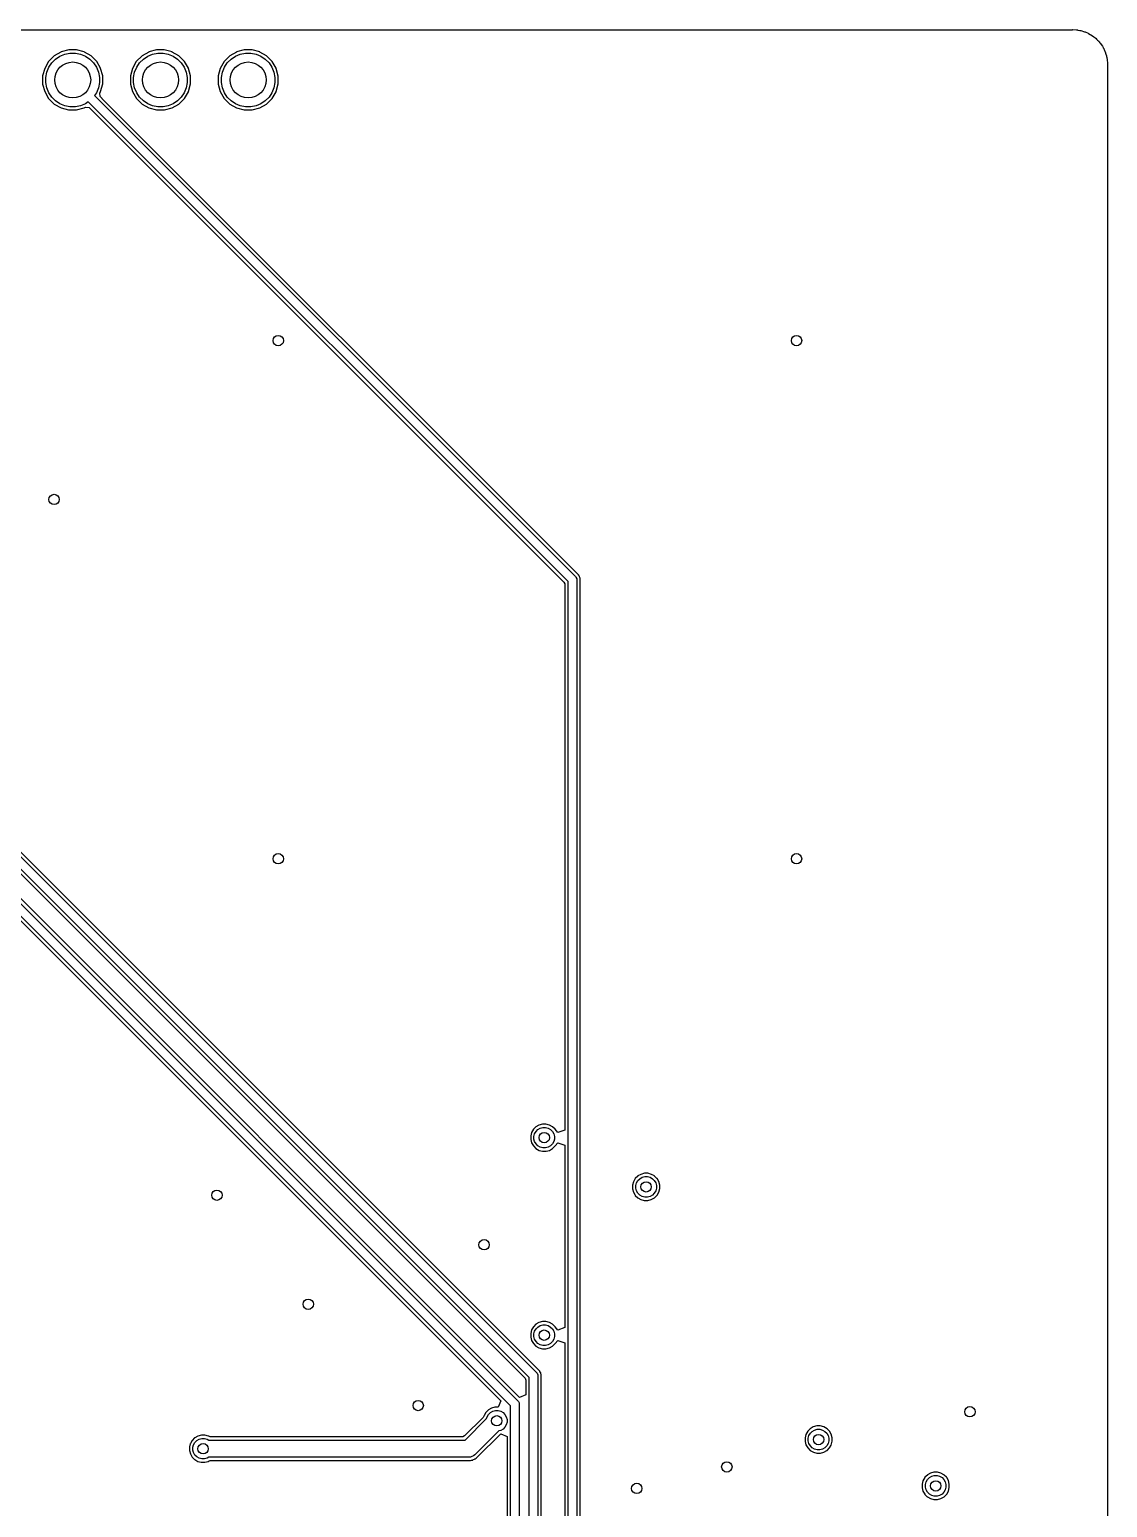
# Model space of a CAD drawing. Header units: inches. Extents: x 3.92 to 7.78, y -6.06 to -2.2.
# Drawn here: x 6.547 to 7.776, y -3.889 to -2.205 of the extents above; entities that cross this region are included whole.
import ezdxf

# ---------------------------------------------------------------- set-up
doc = ezdxf.new("R2010")
doc.units = ezdxf.units.IN
doc.header["$MEASUREMENT"] = 0
doc.layers.add('B.Cu', color=153, linetype='CONTINUOUS', true_color=0x4d7fc4)

msp = doc.modelspace()

# ---------------------------------------------------------------- linework, layer by layer
at = {"layer": 'B.Cu', "linetype": 'CONTINUOUS'}
for p, q in [((3.957, -2.2047), (7.7359, -2.2047)), ((7.7359, -2.2047), (7.7361, -2.2045)), ((7.7361, -2.2045), (7.7403, -2.205)), ((7.7403, -2.205), (7.7415, -2.205)), ((7.7415, -2.205), (7.7417, -2.2051)), ((7.7417, -2.2051), (7.7417, -2.2051)), ((7.7417, -2.2051), (7.7443, -2.2056)), ((7.7443, -2.2056), (7.7444, -2.2056)), ((7.7444, -2.2056), (7.745, -2.2057)), ((7.745, -2.2057), (7.7451, -2.2056)), ((7.7451, -2.2056), (7.7495, -2.207)), ((7.7495, -2.207), (7.7498, -2.2071)), ((7.7498, -2.2071), (7.7501, -2.2072)), ((7.7501, -2.2072), (7.7502, -2.2072)), ((7.7502, -2.2072), (7.7537, -2.2088)), ((7.7537, -2.2088), (7.7539, -2.2089)), ((7.7539, -2.2089), (7.7559, -2.21)), ((7.7559, -2.21), (7.756, -2.2101)), ((7.756, -2.2101), (7.7567, -2.2105)), ((7.7567, -2.2105), (7.7599, -2.2125)), ((7.7599, -2.2125), (7.76, -2.2128)), ((7.76, -2.2128), (7.7612, -2.2136)), ((7.7612, -2.2136), (7.7621, -2.2144)), ((7.7621, -2.2144), (7.7622, -2.2144)), ((7.7622, -2.2144), (7.7631, -2.2154)), ((7.7631, -2.2154), (7.7644, -2.2167)), ((7.7644, -2.2167), (7.7653, -2.2175)), ((7.7653, -2.2175), (7.7659, -2.2182)), ((7.7659, -2.2182), (7.7661, -2.2184)), ((7.7661, -2.2184), (7.767, -2.2195)), ((7.767, -2.2195), (7.767, -2.2196)), ((7.767, -2.2196), (7.7676, -2.2203)), ((7.7676, -2.2203), (7.7676, -2.2203)), ((7.7676, -2.2203), (7.7684, -2.2215)), ((7.7684, -2.2215), (7.7685, -2.2217)), ((7.7685, -2.2217), (7.7698, -2.2235)), ((6.5755, -2.2346), (6.569, -2.241)), ((6.5727, -2.2425), (6.577, -2.2383)), ((6.5831, -2.2302), (6.5755, -2.2346)), ((6.577, -2.2383), (6.582, -2.2349)), ((6.582, -2.2349), (6.5875, -2.2326)), ((6.5832, -2.2301), (6.5831, -2.2302)), ((6.592, -2.2278), (6.5832, -2.2301)), ((6.5875, -2.2326), (6.5934, -2.2314)), ((6.6009, -2.2278), (6.592, -2.2278)), ((6.5934, -2.2314), (6.5995, -2.2314)), ((6.5995, -2.2314), (6.6054, -2.2326)), ((6.6097, -2.2301), (6.6009, -2.2278)), ((6.6054, -2.2326), (6.6109, -2.2349)), ((6.6098, -2.2302), (6.6097, -2.2301)), ((6.6174, -2.2346), (6.6098, -2.2302)), ((6.6109, -2.2349), (6.6159, -2.2383)), ((6.6159, -2.2383), (6.6202, -2.2425)), ((6.6239, -2.241), (6.6174, -2.2346)), ((6.6755, -2.2346), (6.669, -2.241)), ((6.6727, -2.2425), (6.677, -2.2383)), ((6.6831, -2.2302), (6.6755, -2.2346)), ((6.677, -2.2383), (6.682, -2.2349)), ((6.682, -2.2349), (6.6875, -2.2326)), ((6.6832, -2.2301), (6.6831, -2.2302)), ((6.692, -2.2278), (6.6832, -2.2301)), ((6.6875, -2.2326), (6.6934, -2.2314)), ((6.7009, -2.2278), (6.692, -2.2278)), ((6.6934, -2.2314), (6.6995, -2.2314)), ((6.6995, -2.2314), (6.7054, -2.2326)), ((6.7097, -2.2301), (6.7009, -2.2278)), ((6.7054, -2.2326), (6.7109, -2.2349)), ((6.7098, -2.2302), (6.7097, -2.2301)), ((6.7174, -2.2346), (6.7098, -2.2302)), ((6.7109, -2.2349), (6.7159, -2.2383)), ((6.7159, -2.2383), (6.7202, -2.2425)), ((6.7239, -2.241), (6.7174, -2.2346)), ((6.7755, -2.2346), (6.769, -2.241)), ((6.7727, -2.2425), (6.777, -2.2383)), ((6.7831, -2.2302), (6.7755, -2.2346)), ((6.777, -2.2383), (6.782, -2.2349)), ((6.782, -2.2349), (6.7875, -2.2326)), ((6.7832, -2.2301), (6.7831, -2.2302)), ((6.792, -2.2278), (6.7832, -2.2301)), ((6.7875, -2.2326), (6.7934, -2.2314)), ((6.8009, -2.2278), (6.792, -2.2278)), ((6.7934, -2.2314), (6.7995, -2.2314)), ((6.7995, -2.2314), (6.8054, -2.2326)), ((6.8097, -2.2301), (6.8009, -2.2278)), ((6.8054, -2.2326), (6.8109, -2.2349)), ((6.8098, -2.2302), (6.8097, -2.2301)), ((6.8174, -2.2346), (6.8098, -2.2302)), ((6.8109, -2.2349), (6.8159, -2.2383)), ((6.8159, -2.2383), (6.8202, -2.2425)), ((6.8239, -2.241), (6.8174, -2.2346)), ((7.7698, -2.2235), (7.7698, -2.2236)), ((7.7698, -2.2236), (7.7707, -2.2251)), ((7.7707, -2.2251), (7.7708, -2.2253)), ((7.7708, -2.2253), (7.7713, -2.2263)), ((7.7713, -2.2263), (7.7714, -2.2264)), ((7.7714, -2.2264), (7.7717, -2.2272)), ((7.7717, -2.2272), (7.7718, -2.2272)), ((7.7718, -2.2272), (7.7731, -2.2304)), ((7.7731, -2.2304), (7.7732, -2.2306)), ((7.7732, -2.2306), (7.7734, -2.2312)), ((7.7734, -2.2312), (7.7735, -2.2313)), ((7.7735, -2.2313), (7.7738, -2.2324)), ((7.7738, -2.2324), (7.7744, -2.2346)), ((7.7744, -2.2346), (7.7745, -2.235)), ((7.7745, -2.235), (7.7746, -2.2352)), ((7.7746, -2.2352), (7.7748, -2.2362)), ((7.7748, -2.2362), (7.7748, -2.2362)), ((7.7748, -2.2362), (7.7753, -2.2391)), ((7.7753, -2.2391), (7.7753, -2.2394)), ((7.7753, -2.2394), (7.7754, -2.24)), ((7.7754, -2.24), (7.7756, -2.2417)), ((6.5646, -2.2488), (6.5622, -2.2574)), ((6.569, -2.241), (6.5646, -2.2488)), ((6.5659, -2.259), (6.5671, -2.2531)), ((6.5671, -2.2531), (6.5694, -2.2475)), ((6.5694, -2.2475), (6.5727, -2.2425)), ((6.6202, -2.2425), (6.6235, -2.2475)), ((6.6235, -2.2475), (6.6258, -2.2531)), ((6.6283, -2.2487), (6.6239, -2.241)), ((6.6258, -2.2531), (6.627, -2.259)), ((6.6283, -2.2488), (6.6283, -2.2487)), ((6.6307, -2.2574), (6.6283, -2.2488)), ((6.6646, -2.2488), (6.6622, -2.2574)), ((6.669, -2.241), (6.6646, -2.2488)), ((6.6659, -2.259), (6.6671, -2.2531)), ((6.6671, -2.2531), (6.6694, -2.2475)), ((6.6694, -2.2475), (6.6727, -2.2425)), ((6.7202, -2.2425), (6.7235, -2.2475)), ((6.7235, -2.2475), (6.7258, -2.2531)), ((6.7283, -2.2487), (6.7239, -2.241)), ((6.7258, -2.2531), (6.727, -2.259)), ((6.7283, -2.2488), (6.7283, -2.2487)), ((6.7307, -2.2574), (6.7283, -2.2488)), ((6.7646, -2.2488), (6.7622, -2.2574)), ((6.769, -2.241), (6.7646, -2.2488)), ((6.7659, -2.259), (6.7671, -2.2531)), ((6.7671, -2.2531), (6.7694, -2.2475)), ((6.7694, -2.2475), (6.7727, -2.2425)), ((6.8202, -2.2425), (6.8235, -2.2475)), ((6.8235, -2.2475), (6.8258, -2.2531)), ((6.8283, -2.2487), (6.8239, -2.241)), ((6.8258, -2.2531), (6.827, -2.259)), ((6.8283, -2.2488), (6.8283, -2.2487)), ((6.8307, -2.2576), (6.8283, -2.2488)), ((7.7756, -2.2417), (7.7756, -2.2426)), ((7.7756, -2.2426), (7.7756, -2.2447)), ((7.7756, -2.2447), (7.7756, -3.9116)), ((6.5622, -2.2574), (6.5622, -2.2666)), ((6.5622, -2.2666), (6.5646, -2.2752)), ((6.5659, -2.265), (6.5659, -2.259)), ((6.5671, -2.2709), (6.5659, -2.265)), ((6.5694, -2.2765), (6.5671, -2.2709)), ((6.6258, -2.2709), (6.6235, -2.2765)), ((6.627, -2.265), (6.6258, -2.2709)), ((6.627, -2.259), (6.627, -2.265)), ((6.6283, -2.2752), (6.6307, -2.2664)), ((6.6307, -2.2576), (6.6307, -2.2574)), ((6.6307, -2.2664), (6.6307, -2.2576)), ((6.6622, -2.2574), (6.6622, -2.2666)), ((6.6622, -2.2666), (6.6646, -2.2752)), ((6.6659, -2.265), (6.6659, -2.259)), ((6.6671, -2.2709), (6.6659, -2.265)), ((6.6694, -2.2765), (6.6671, -2.2709)), ((6.7258, -2.2709), (6.7235, -2.2765)), ((6.727, -2.265), (6.7258, -2.2709)), ((6.727, -2.259), (6.727, -2.265)), ((6.7283, -2.2752), (6.7307, -2.2664)), ((6.7307, -2.2576), (6.7307, -2.2574)), ((6.7307, -2.2664), (6.7307, -2.2576)), ((6.7622, -2.2574), (6.7622, -2.2666)), ((6.7622, -2.2666), (6.7646, -2.2752)), ((6.7659, -2.265), (6.7659, -2.259)), ((6.7671, -2.2709), (6.7659, -2.265)), ((6.7694, -2.2765), (6.7671, -2.2709)), ((6.8258, -2.2709), (6.8235, -2.2765)), ((6.827, -2.265), (6.8258, -2.2709)), ((6.827, -2.259), (6.827, -2.265)), ((6.8283, -2.2752), (6.8307, -2.2664)), ((6.8307, -2.2664), (6.8307, -2.2576)), ((6.5646, -2.2752), (6.5691, -2.283)), ((6.5691, -2.283), (6.5755, -2.2894)), ((6.5727, -2.2815), (6.5694, -2.2765)), ((6.577, -2.2857), (6.5727, -2.2815)), ((6.5755, -2.2894), (6.5832, -2.2939)), ((6.582, -2.2891), (6.577, -2.2857)), ((6.5875, -2.2914), (6.582, -2.2891)), ((6.6109, -2.2891), (6.6054, -2.2914)), ((6.6143, -2.2869), (6.6109, -2.2891)), ((6.6199, -2.2926), (6.6143, -2.2869)), ((6.6235, -2.2765), (6.6213, -2.2798)), ((6.6213, -2.2798), (6.627, -2.2855)), ((6.627, -2.2855), (6.627, -2.2855)), ((6.627, -2.2855), (7.1694, -2.8279)), ((6.6274, -2.2769), (6.6283, -2.2752)), ((6.6278, -2.2809), (6.6274, -2.2769)), ((6.6299, -2.283), (6.6278, -2.2809)), ((6.63, -2.2831), (6.6299, -2.283)), ((6.6302, -2.2833), (6.63, -2.2831)), ((7.1725, -2.8256), (6.6302, -2.2833)), ((6.6646, -2.2752), (6.6691, -2.283)), ((6.6691, -2.283), (6.6755, -2.2894)), ((6.6727, -2.2815), (6.6694, -2.2765)), ((6.677, -2.2857), (6.6727, -2.2815)), ((6.6755, -2.2894), (6.6832, -2.2939)), ((6.682, -2.2891), (6.677, -2.2857)), ((6.6875, -2.2914), (6.682, -2.2891)), ((6.7109, -2.2891), (6.7054, -2.2914)), ((6.7097, -2.2939), (6.7174, -2.2894)), ((6.7159, -2.2857), (6.7109, -2.2891)), ((6.7202, -2.2815), (6.7159, -2.2857)), ((6.7174, -2.2894), (6.7239, -2.283)), ((6.7235, -2.2765), (6.7202, -2.2815)), ((6.7239, -2.283), (6.7283, -2.2754)), ((6.7283, -2.2754), (6.7283, -2.2752)), ((6.7646, -2.2752), (6.7691, -2.283)), ((6.7691, -2.283), (6.7755, -2.2894)), ((6.7727, -2.2815), (6.7694, -2.2765)), ((6.777, -2.2857), (6.7727, -2.2815)), ((6.7755, -2.2894), (6.7832, -2.2939)), ((6.782, -2.2891), (6.777, -2.2857)), ((6.7875, -2.2914), (6.782, -2.2891)), ((6.8109, -2.2891), (6.8054, -2.2914)), ((6.8097, -2.2939), (6.8174, -2.2894)), ((6.8159, -2.2857), (6.8109, -2.2891)), ((6.8202, -2.2815), (6.8159, -2.2857)), ((6.8174, -2.2894), (6.8239, -2.283)), ((6.8235, -2.2765), (6.8202, -2.2815)), ((6.8239, -2.283), (6.8283, -2.2754)), ((6.8283, -2.2754), (6.8283, -2.2752)), ((6.5832, -2.2939), (6.5919, -2.2962)), ((6.5934, -2.2926), (6.5875, -2.2914)), ((6.5919, -2.2962), (6.601, -2.2962)), ((6.5995, -2.2926), (6.5934, -2.2926)), ((6.6054, -2.2914), (6.5995, -2.2926)), ((6.601, -2.2962), (6.6096, -2.2939)), ((6.6096, -2.2939), (6.6111, -2.2929)), ((6.6111, -2.2929), (6.6153, -2.2933)), ((6.6153, -2.2933), (7.1562, -2.8342)), ((7.1609, -2.8335), (6.6199, -2.2926)), ((6.6199, -2.2926), (6.6199, -2.2926)), ((6.6832, -2.2939), (6.6832, -2.2939)), ((6.6832, -2.2939), (6.6919, -2.2962)), ((6.6934, -2.2926), (6.6875, -2.2914)), ((6.6919, -2.2962), (6.701, -2.2962)), ((6.6995, -2.2926), (6.6934, -2.2926)), ((6.7054, -2.2914), (6.6995, -2.2926)), ((6.701, -2.2962), (6.7097, -2.2939)), ((6.7832, -2.2939), (6.7832, -2.2939)), ((6.7832, -2.2939), (6.7919, -2.2962)), ((6.7934, -2.2926), (6.7875, -2.2914)), ((6.7919, -2.2962), (6.801, -2.2962)), ((6.7995, -2.2926), (6.7934, -2.2926)), ((6.8054, -2.2914), (6.7995, -2.2926)), ((6.801, -2.2962), (6.8097, -2.2939)), ((5.6898, -2.3195), (7.112, -3.7417)), ((7.1167, -3.741), (5.6929, -2.3172)), ((5.7015, -2.3116), (7.1252, -3.7354)), ((7.1283, -3.7331), (5.7061, -2.3109)), ((6.0921, -2.7557), (7.1038, -3.7674)), ((7.1056, -3.7638), (6.0947, -2.7529)), ((6.0858, -2.7689), (7.0843, -3.7674)), ((7.0953, -3.773), (6.0865, -2.7642)), ((7.1694, -2.8279), (7.17, -2.8286)), ((7.17, -2.8286), (7.17, -2.8286)), ((7.17, -2.8286), (7.1708, -2.8304)), ((7.1727, -2.8259), (7.1725, -2.8256)), ((7.173, -2.8263), (7.1727, -2.8259)), ((7.1731, -2.8265), (7.173, -2.8263)), ((7.1738, -2.8275), (7.1731, -2.8265)), ((7.174, -2.828), (7.1738, -2.8275)), ((7.1741, -2.8282), (7.174, -2.828)), ((7.1743, -2.8289), (7.1741, -2.8282)), ((7.1743, -2.8291), (7.1743, -2.8289)), ((7.1746, -2.8299), (7.1743, -2.8291)), ((7.1562, -2.8342), (7.1571, -2.8363)), ((7.1571, -2.8363), (7.1571, -3.4589)), ((7.1609, -4.0741), (7.1609, -2.8335)), ((7.1708, -2.8304), (7.1709, -2.8314)), ((7.1709, -2.8314), (7.1709, -4.0761)), ((7.1746, -2.8303), (7.1746, -2.8299)), ((7.1746, -2.831), (7.1746, -2.8303)), ((7.1747, -2.8311), (7.1746, -2.831)), ((7.1747, -3.5215), (7.1747, -2.8311)), ((7.1319, -3.452), (7.1278, -3.4531)), ((7.1358, -3.452), (7.1319, -3.452)), ((7.1399, -3.4531), (7.1358, -3.452)), ((7.1194, -3.4616), (7.1184, -3.4654)), ((7.1184, -3.4654), (7.1184, -3.4696)), ((7.1184, -3.4696), (7.1194, -3.4734)), ((7.1214, -3.458), (7.1194, -3.4616)), ((7.1244, -3.4551), (7.1214, -3.458)), ((7.1221, -3.466), (7.1229, -3.463)), ((7.1221, -3.4691), (7.1221, -3.466)), ((7.1229, -3.472), (7.1221, -3.4691)), ((7.1229, -3.463), (7.1245, -3.4603)), ((7.1278, -3.4531), (7.1244, -3.4551)), ((7.1245, -3.4603), (7.1267, -3.4581)), ((7.1267, -3.4581), (7.1293, -3.4566)), ((7.1293, -3.4566), (7.1323, -3.4558)), ((7.1323, -3.4558), (7.1354, -3.4558)), ((7.1354, -3.4558), (7.1384, -3.4566)), ((7.1384, -3.4566), (7.141, -3.4581)), ((7.1433, -3.4551), (7.1399, -3.4531)), ((7.1399, -3.4531), (7.1399, -3.4531)), ((7.141, -3.4581), (7.1432, -3.4603)), ((7.1432, -3.4603), (7.1448, -3.463)), ((7.1463, -3.458), (7.1433, -3.4551)), ((7.1448, -3.463), (7.1456, -3.466)), ((7.1456, -3.4691), (7.1448, -3.472)), ((7.1456, -3.466), (7.1456, -3.4691)), ((7.1492, -3.4617), (7.1463, -3.458)), ((7.1571, -3.4589), (7.1492, -3.4617)), ((7.1194, -3.4734), (7.1214, -3.477)), ((7.1214, -3.477), (7.1244, -3.48)), ((7.1245, -3.4747), (7.1229, -3.472)), ((7.1244, -3.48), (7.128, -3.482)), ((7.1267, -3.4769), (7.1245, -3.4747)), ((7.1293, -3.4784), (7.1267, -3.4769)), ((7.128, -3.482), (7.1318, -3.483)), ((7.1323, -3.4792), (7.1293, -3.4784)), ((7.1318, -3.483), (7.1359, -3.483)), ((7.1354, -3.4792), (7.1323, -3.4792)), ((7.1384, -3.4784), (7.1354, -3.4792)), ((7.1359, -3.483), (7.1398, -3.482)), ((7.141, -3.4769), (7.1384, -3.4784)), ((7.1398, -3.482), (7.1433, -3.48)), ((7.1432, -3.4747), (7.141, -3.4769)), ((7.1448, -3.472), (7.1432, -3.4747)), ((7.1433, -3.48), (7.1463, -3.477)), ((7.1463, -3.477), (7.1492, -3.4734)), ((7.1492, -3.4734), (7.1571, -3.4762)), ((7.1571, -3.4762), (7.1571, -3.684)), ((7.2354, -3.5177), (7.2344, -3.5215)), ((7.2374, -3.5142), (7.2354, -3.5177)), ((7.2376, -3.5139), (7.2374, -3.5142)), ((7.2404, -3.5112), (7.2376, -3.5139)), ((7.2382, -3.5221), (7.239, -3.5191)), ((7.239, -3.5191), (7.2405, -3.5164)), ((7.2438, -3.5093), (7.2404, -3.5111)), ((7.2404, -3.5111), (7.2404, -3.5112)), ((7.2405, -3.5164), (7.2427, -3.5143)), ((7.2427, -3.5143), (7.2453, -3.5127)), ((7.2479, -3.5081), (7.2438, -3.5093)), ((7.2453, -3.5127), (7.2483, -3.5119)), ((7.2518, -3.5081), (7.2479, -3.5081)), ((7.2483, -3.5119), (7.2514, -3.5119)), ((7.2514, -3.5119), (7.2544, -3.5127)), ((7.256, -3.5093), (7.2518, -3.5081)), ((7.2544, -3.5127), (7.2571, -3.5143)), ((7.2593, -3.5111), (7.256, -3.5093)), ((7.2571, -3.5143), (7.2592, -3.5164)), ((7.2592, -3.5164), (7.2608, -3.5191)), ((7.2594, -3.5112), (7.2593, -3.5111)), ((7.2621, -3.5139), (7.2594, -3.5112)), ((7.2608, -3.5191), (7.2616, -3.5221)), ((7.2624, -3.5142), (7.2621, -3.5139)), ((7.2643, -3.5176), (7.2624, -3.5142)), ((7.2654, -3.5217), (7.2643, -3.5176)), ((7.1747, -3.8095), (7.1747, -3.5215)), ((7.2344, -3.5215), (7.2344, -3.5257)), ((7.2344, -3.5257), (7.2354, -3.5295)), ((7.2354, -3.5295), (7.2374, -3.533)), ((7.2374, -3.533), (7.2376, -3.5334)), ((7.2376, -3.5334), (7.2404, -3.5361)), ((7.2382, -3.5252), (7.2382, -3.5221)), ((7.239, -3.5281), (7.2382, -3.5252)), ((7.2405, -3.5308), (7.239, -3.5281)), ((7.2404, -3.5361), (7.2404, -3.5361)), ((7.2404, -3.5361), (7.244, -3.5381)), ((7.2427, -3.533), (7.2405, -3.5308)), ((7.2453, -3.5345), (7.2427, -3.533)), ((7.2483, -3.5353), (7.2453, -3.5345)), ((7.2514, -3.5353), (7.2483, -3.5353)), ((7.2544, -3.5345), (7.2514, -3.5353)), ((7.2571, -3.533), (7.2544, -3.5345)), ((7.2557, -3.5381), (7.2593, -3.5361)), ((7.2592, -3.5308), (7.2571, -3.533)), ((7.2608, -3.5281), (7.2592, -3.5308)), ((7.2593, -3.5361), (7.2594, -3.5361)), ((7.2594, -3.5361), (7.2621, -3.5334)), ((7.2616, -3.5252), (7.2608, -3.5281)), ((7.2616, -3.5221), (7.2616, -3.5252)), ((7.2621, -3.5334), (7.2624, -3.533)), ((7.2624, -3.533), (7.2643, -3.5297)), ((7.2643, -3.5297), (7.2654, -3.5255)), ((7.2654, -3.5255), (7.2654, -3.5217)), ((7.244, -3.5381), (7.2477, -3.5391)), ((7.2477, -3.5391), (7.252, -3.5391)), ((7.252, -3.5391), (7.2557, -3.5381)), ((7.2557, -3.5381), (7.2557, -3.5381)), ((7.1194, -3.6867), (7.1184, -3.6906)), ((7.1214, -3.6831), (7.1194, -3.6867)), ((7.1244, -3.6802), (7.1214, -3.6831)), ((7.1221, -3.6911), (7.1229, -3.6881)), ((7.1229, -3.6881), (7.1245, -3.6855)), ((7.1278, -3.6782), (7.1244, -3.6802)), ((7.1245, -3.6855), (7.1267, -3.6833)), ((7.1267, -3.6833), (7.1293, -3.6817)), ((7.1319, -3.6771), (7.1278, -3.6782)), ((7.1293, -3.6817), (7.1323, -3.6809)), ((7.1358, -3.6771), (7.1319, -3.6771)), ((7.1323, -3.6809), (7.1354, -3.6809)), ((7.1354, -3.6809), (7.1384, -3.6817)), ((7.1399, -3.6782), (7.1358, -3.6771)), ((7.1384, -3.6817), (7.141, -3.6833)), ((7.1433, -3.6802), (7.1399, -3.6782)), ((7.1399, -3.6782), (7.1399, -3.6782)), ((7.141, -3.6833), (7.1432, -3.6855)), ((7.1432, -3.6855), (7.1448, -3.6881)), ((7.1463, -3.6831), (7.1433, -3.6802)), ((7.1448, -3.6881), (7.1456, -3.6911)), ((7.1492, -3.6868), (7.1463, -3.6831)), ((7.1571, -3.684), (7.1492, -3.6868)), ((7.1184, -3.6906), (7.1184, -3.6947)), ((7.1184, -3.6947), (7.1194, -3.6985)), ((7.1194, -3.6985), (7.1214, -3.7021)), ((7.1214, -3.7021), (7.1244, -3.7051)), ((7.1221, -3.6942), (7.1221, -3.6911)), ((7.1229, -3.6972), (7.1221, -3.6942)), ((7.1245, -3.6998), (7.1229, -3.6972)), ((7.1244, -3.7051), (7.1278, -3.707)), ((7.1267, -3.702), (7.1245, -3.6998)), ((7.1293, -3.7036), (7.1267, -3.702)), ((7.1323, -3.7044), (7.1293, -3.7036)), ((7.1354, -3.7044), (7.1323, -3.7044)), ((7.1384, -3.7036), (7.1354, -3.7044)), ((7.141, -3.702), (7.1384, -3.7036)), ((7.1399, -3.707), (7.1433, -3.7051)), ((7.1432, -3.6998), (7.141, -3.702)), ((7.1448, -3.6972), (7.1432, -3.6998)), ((7.1433, -3.7051), (7.1463, -3.7022)), ((7.1456, -3.6942), (7.1448, -3.6972)), ((7.1456, -3.6911), (7.1456, -3.6942)), ((7.1463, -3.7022), (7.1492, -3.6985)), ((7.1492, -3.6985), (7.1571, -3.7013)), ((7.1571, -3.7013), (7.1571, -4.0712)), ((7.1278, -3.707), (7.1319, -3.7081)), ((7.1319, -3.7081), (7.1358, -3.7081)), ((7.1358, -3.7081), (7.14, -3.707)), ((7.14, -3.707), (7.1399, -3.707)), ((7.1252, -3.7354), (7.1258, -3.7361)), ((7.1258, -3.7361), (7.1265, -3.7378)), ((7.1265, -3.7378), (7.1266, -3.7379)), ((7.1266, -3.7379), (7.1267, -3.7389)), ((7.1267, -3.7389), (7.1267, -4.0874)), ((7.1285, -3.7333), (7.1283, -3.7331)), ((7.1288, -3.7338), (7.1285, -3.7333)), ((7.1289, -3.734), (7.1288, -3.7338)), ((7.1296, -3.735), (7.1289, -3.734)), ((7.1298, -3.7355), (7.1296, -3.735)), ((7.1299, -3.7357), (7.1298, -3.7355)), ((7.1301, -3.7363), (7.1299, -3.7357)), ((7.1301, -3.7365), (7.1301, -3.7363)), ((7.1304, -3.7374), (7.1301, -3.7365)), ((7.1304, -3.7378), (7.1304, -3.7374)), ((7.1305, -3.7385), (7.1304, -3.7378)), ((7.1305, -3.7386), (7.1305, -3.7385)), ((7.1305, -4.0887), (7.1305, -3.7386)), ((7.112, -3.7417), (7.1129, -3.7438)), ((7.1129, -3.7438), (7.1129, -3.7607)), ((7.1167, -4.0853), (7.1167, -3.741)), ((7.0843, -3.7674), (7.0813, -3.7746)), ((7.0953, -4.0655), (7.0953, -3.773)), ((7.1038, -3.7674), (7.1044, -3.7681)), ((7.1044, -3.7681), (7.1051, -3.7696)), ((7.1051, -3.7696), (7.1052, -3.7699)), ((7.1052, -3.7699), (7.1053, -3.7709)), ((7.1053, -3.7709), (7.1053, -4.0676)), ((7.1129, -3.7607), (7.1056, -3.7638)), ((7.0642, -3.7864), (7.0431, -3.8074)), ((7.0438, -3.8121), (7.0682, -3.7877)), ((7.065, -3.7851), (7.0642, -3.7864)), ((7.0652, -3.7843), (7.065, -3.7851)), ((7.0672, -3.7807), (7.0652, -3.7843)), ((7.0702, -3.7778), (7.0672, -3.7807)), ((7.0682, -3.7877), (7.0688, -3.7857)), ((7.0688, -3.7857), (7.0703, -3.783)), ((7.0737, -3.7758), (7.0702, -3.7778)), ((7.0702, -3.7778), (7.0702, -3.7778)), ((7.0703, -3.783), (7.0725, -3.7808)), ((7.0725, -3.7808), (7.0751, -3.7793)), ((7.0777, -3.7746), (7.0737, -3.7757)), ((7.0737, -3.7757), (7.0737, -3.7758)), ((7.0751, -3.7793), (7.0781, -3.7785)), ((7.0813, -3.7746), (7.0777, -3.7746)), ((7.0781, -3.7785), (7.0812, -3.7785)), ((7.0812, -3.7785), (7.0842, -3.7793)), ((7.0842, -3.7793), (7.0869, -3.7808)), ((7.0869, -3.7808), (7.089, -3.783)), ((7.089, -3.783), (7.0906, -3.7857)), ((7.0906, -3.7857), (7.0914, -3.7887)), ((7.0914, -3.7887), (7.0914, -3.7917)), ((6.7431, -3.8065), (6.7391, -3.8076)), ((6.747, -3.8065), (6.7431, -3.8065)), ((6.7511, -3.8076), (6.747, -3.8065)), ((7.0821, -3.8017), (7.0548, -3.8289)), ((7.0572, -3.8319), (7.0842, -3.805)), ((7.0842, -3.8011), (7.0821, -3.8017)), ((7.0869, -3.7996), (7.0842, -3.8011)), ((7.0842, -3.805), (7.0915, -3.808)), ((7.089, -3.7974), (7.0869, -3.7996)), ((7.0906, -3.7947), (7.089, -3.7974)), ((7.0914, -3.7917), (7.0906, -3.7947)), ((7.4319, -3.8059), (7.431, -3.8095)), ((7.434, -3.8022), (7.4319, -3.8058)), ((7.4319, -3.8058), (7.4319, -3.8059)), ((7.4342, -3.802), (7.434, -3.8022)), ((7.4369, -3.7993), (7.4342, -3.802)), ((7.4355, -3.8071), (7.4371, -3.8044)), ((7.4404, -3.7972), (7.4369, -3.7993)), ((7.4371, -3.8044), (7.4393, -3.8023)), ((7.4393, -3.8023), (7.4419, -3.8007)), ((7.4445, -3.7961), (7.4404, -3.7972)), ((7.4419, -3.8007), (7.4449, -3.7999)), ((7.4484, -3.7961), (7.4445, -3.7961)), ((7.4449, -3.7999), (7.448, -3.7999)), ((7.448, -3.7999), (7.451, -3.8007)), ((7.4525, -3.7972), (7.4484, -3.7961)), ((7.451, -3.8007), (7.4536, -3.8023)), ((7.4561, -3.7993), (7.4525, -3.7972)), ((7.4536, -3.8023), (7.4558, -3.8044)), ((7.4558, -3.8044), (7.4574, -3.8071)), ((7.4587, -3.802), (7.4561, -3.7993)), ((7.4589, -3.8022), (7.4587, -3.802)), ((7.4609, -3.8056), (7.4589, -3.8022)), ((7.462, -3.8096), (7.4609, -3.8056)), ((6.7305, -3.8163), (6.7296, -3.8198)), ((6.7296, -3.8198), (6.7296, -3.8241)), ((6.7306, -3.8161), (6.7305, -3.8163)), ((6.7326, -3.8125), (6.7306, -3.8161)), ((6.7352, -3.8098), (6.7326, -3.8125)), ((6.7326, -3.8125), (6.7326, -3.8125)), ((6.7334, -3.8204), (6.7342, -3.8175)), ((6.7334, -3.8235), (6.7334, -3.8204)), ((6.7342, -3.8265), (6.7334, -3.8235)), ((6.7342, -3.8175), (6.7357, -3.8148)), ((6.7356, -3.8095), (6.7352, -3.8098)), ((6.7391, -3.8076), (6.7356, -3.8095)), ((6.7357, -3.8148), (6.7379, -3.8126)), ((6.7379, -3.8126), (6.7406, -3.8111)), ((6.7406, -3.8111), (6.7435, -3.8103)), ((6.7435, -3.8103), (6.7466, -3.8103)), ((6.7466, -3.8103), (6.7496, -3.8111)), ((6.7496, -3.8111), (6.7515, -3.8121)), ((6.7512, -3.8076), (6.7511, -3.8076)), ((6.7518, -3.8079), (6.7512, -3.8076)), ((6.7515, -3.8121), (7.0438, -3.8121)), ((6.7533, -3.8083), (6.7518, -3.8079)), ((7.041, -3.8083), (6.7533, -3.8083)), ((7.0431, -3.8074), (7.041, -3.8083)), ((7.0915, -3.808), (7.0915, -3.9233)), ((7.1747, -3.8623), (7.1747, -3.8095)), ((7.431, -3.8095), (7.431, -3.8138)), ((7.431, -3.8138), (7.432, -3.8175)), ((7.432, -3.8175), (7.432, -3.8175)), ((7.432, -3.8175), (7.434, -3.8211)), ((7.434, -3.8211), (7.434, -3.8211)), ((7.434, -3.8211), (7.4367, -3.8239)), ((7.4347, -3.8101), (7.4355, -3.8071)), ((7.4347, -3.8132), (7.4347, -3.8101)), ((7.4355, -3.8162), (7.4347, -3.8132)), ((7.4371, -3.8188), (7.4355, -3.8162)), ((7.4393, -3.821), (7.4371, -3.8188)), ((7.4419, -3.8225), (7.4393, -3.821)), ((7.4449, -3.8233), (7.4419, -3.8225)), ((7.448, -3.8233), (7.4449, -3.8233)), ((7.451, -3.8225), (7.448, -3.8233)), ((7.4536, -3.821), (7.451, -3.8225)), ((7.4558, -3.8188), (7.4536, -3.821)), ((7.4574, -3.8162), (7.4558, -3.8188)), ((7.4562, -3.8239), (7.4589, -3.8211)), ((7.4574, -3.8071), (7.4582, -3.8101)), ((7.4582, -3.8132), (7.4574, -3.8162)), ((7.4582, -3.8101), (7.4582, -3.8132)), ((7.4589, -3.8211), (7.459, -3.8211)), ((7.459, -3.8211), (7.4608, -3.8178)), ((7.4608, -3.8178), (7.462, -3.8136)), ((7.462, -3.8136), (7.462, -3.8096)), ((6.7296, -3.8241), (6.7306, -3.8278)), ((6.7306, -3.8278), (6.7306, -3.8279)), ((6.7306, -3.8279), (6.7326, -3.8315)), ((6.7326, -3.8315), (6.7326, -3.8315)), ((6.7326, -3.8315), (6.7353, -3.8342)), ((6.7357, -3.8292), (6.7342, -3.8265)), ((6.7353, -3.8342), (6.7357, -3.8345)), ((6.7379, -3.8314), (6.7357, -3.8292)), ((6.7357, -3.8345), (6.7392, -3.8365)), ((6.7406, -3.8329), (6.7379, -3.8314)), ((6.7392, -3.8365), (6.743, -3.8375)), ((6.7435, -3.8337), (6.7406, -3.8329)), ((6.743, -3.8375), (6.7472, -3.8375)), ((6.7466, -3.8337), (6.7435, -3.8337)), ((6.7496, -3.8329), (6.7466, -3.8337)), ((6.7472, -3.8375), (6.7509, -3.8365)), ((6.7515, -3.8318), (6.7496, -3.8329)), ((6.7509, -3.8365), (6.7519, -3.836)), ((7.0479, -3.8318), (6.7515, -3.8318)), ((6.7519, -3.836), (6.7533, -3.8356)), ((6.7533, -3.8356), (7.0483, -3.8356)), ((7.0498, -3.8316), (7.0479, -3.8318)), ((7.0483, -3.8356), (7.0486, -3.8356)), ((7.0486, -3.8356), (7.0496, -3.8355)), ((7.0496, -3.8355), (7.0498, -3.8355)), ((7.0515, -3.8309), (7.0498, -3.8316)), ((7.0498, -3.8316), (7.0498, -3.8316)), ((7.0498, -3.8316), (7.0498, -3.8316)), ((7.0498, -3.8355), (7.0509, -3.8352)), ((7.0509, -3.8352), (7.0514, -3.8351)), ((7.0514, -3.8351), (7.0517, -3.8351)), ((7.0533, -3.8302), (7.0515, -3.8309)), ((7.0517, -3.8351), (7.0518, -3.835)), ((7.0518, -3.835), (7.0523, -3.8349)), ((7.0523, -3.8349), (7.0526, -3.8348)), ((7.0526, -3.8348), (7.0533, -3.8344)), ((7.0548, -3.8289), (7.0533, -3.8302)), ((7.0533, -3.8302), (7.0533, -3.8302)), ((7.0533, -3.8302), (7.0533, -3.8302)), ((7.0533, -3.8344), (7.0544, -3.834)), ((7.0544, -3.834), (7.0545, -3.8339)), ((7.0545, -3.8339), (7.0548, -3.8337)), ((7.0548, -3.8337), (7.0552, -3.8335)), ((7.0552, -3.8335), (7.0561, -3.8328)), ((7.0561, -3.8328), (7.0569, -3.8322)), ((7.0561, -3.8328), (7.0561, -3.8328)), ((7.0569, -3.8322), (7.0571, -3.832)), ((7.0571, -3.832), (7.0572, -3.8319)), ((7.4367, -3.8239), (7.437, -3.8241)), ((7.437, -3.8241), (7.4406, -3.8261)), ((7.4406, -3.8261), (7.4444, -3.8271)), ((7.4444, -3.8271), (7.4485, -3.8271)), ((7.4485, -3.8271), (7.4524, -3.8261)), ((7.4524, -3.8261), (7.4559, -3.8241)), ((7.4559, -3.8241), (7.4562, -3.8239)), ((7.5674, -3.855), (7.5654, -3.8585)), ((7.5676, -3.8546), (7.5674, -3.855)), ((7.5704, -3.852), (7.5676, -3.8546)), ((7.569, -3.8599), (7.5705, -3.8572)), ((7.5738, -3.85), (7.5704, -3.8519)), ((7.5704, -3.8519), (7.5704, -3.852)), ((7.5705, -3.8572), (7.5727, -3.855)), ((7.5727, -3.855), (7.5753, -3.8535)), ((7.5779, -3.8489), (7.5738, -3.85)), ((7.5753, -3.8535), (7.5783, -3.8527)), ((7.5818, -3.8489), (7.5779, -3.8489)), ((7.5783, -3.8527), (7.5814, -3.8527)), ((7.5814, -3.8527), (7.5844, -3.8535)), ((7.5859, -3.85), (7.5818, -3.8489)), ((7.5844, -3.8535), (7.5871, -3.855)), ((7.5893, -3.8519), (7.5859, -3.85)), ((7.5871, -3.855), (7.5892, -3.8572)), ((7.5892, -3.8572), (7.5908, -3.8599)), ((7.5894, -3.852), (7.5893, -3.8519)), ((7.5921, -3.8546), (7.5894, -3.852)), ((7.5924, -3.855), (7.5921, -3.8546)), ((7.5943, -3.8584), (7.5924, -3.855)), ((7.1747, -3.9214), (7.1747, -3.8623)), ((7.5654, -3.8585), (7.5644, -3.8623)), ((7.5644, -3.8623), (7.5644, -3.8665)), ((7.5644, -3.8665), (7.5654, -3.8703)), ((7.5654, -3.8703), (7.5674, -3.8738)), ((7.5674, -3.8738), (7.5676, -3.8742)), ((7.5676, -3.8742), (7.5703, -3.8768)), ((7.5682, -3.8629), (7.569, -3.8599)), ((7.5682, -3.866), (7.5682, -3.8629)), ((7.569, -3.8689), (7.5682, -3.866)), ((7.5705, -3.8716), (7.569, -3.8689)), ((7.5727, -3.8738), (7.5705, -3.8716)), ((7.5753, -3.8753), (7.5727, -3.8738)), ((7.5871, -3.8738), (7.5844, -3.8753)), ((7.5892, -3.8716), (7.5871, -3.8738)), ((7.5908, -3.8689), (7.5892, -3.8716)), ((7.5894, -3.8768), (7.5921, -3.8742)), ((7.5908, -3.8599), (7.5916, -3.8629)), ((7.5916, -3.866), (7.5908, -3.8689)), ((7.5916, -3.8629), (7.5916, -3.866)), ((7.5921, -3.8742), (7.5924, -3.8738)), ((7.5924, -3.8738), (7.5943, -3.8704)), ((7.5954, -3.8625), (7.5943, -3.8584)), ((7.5943, -3.8704), (7.5954, -3.8663)), ((7.5954, -3.8663), (7.5954, -3.8625)), ((7.5703, -3.8768), (7.5704, -3.8769)), ((7.5704, -3.8769), (7.5738, -3.8788)), ((7.5738, -3.8788), (7.5779, -3.8799)), ((7.5783, -3.8761), (7.5753, -3.8753)), ((7.5779, -3.8799), (7.5819, -3.8799)), ((7.5814, -3.8761), (7.5783, -3.8761)), ((7.5844, -3.8753), (7.5814, -3.8761)), ((7.5819, -3.8799), (7.5859, -3.8788)), ((7.5859, -3.8788), (7.5894, -3.8769)), ((7.5859, -3.8788), (7.5859, -3.8788)), ((7.5894, -3.8769), (7.5894, -3.8768))]:
    msp.add_line(p, q, dxfattribs=at)
at = {"layer": 'B.Cu'}
for centre, radius in [((6.5965, -2.262), 0.0205), ((6.5965, -2.262), 0.0205), ((6.6965, -2.262), 0.0205), ((6.6965, -2.262), 0.0205), ((6.7965, -2.262), 0.0205), ((6.7965, -2.262), 0.0205), ((6.8307, -2.5591), 0.00591), ((6.8307, -2.5591), 0.00591), ((7.4213, -2.5591), 0.00591), ((7.4213, -2.5591), 0.00591), ((6.5753, -2.7401), 0.00591), ((6.5753, -2.7401), 0.00591), ((6.8307, -3.1496), 0.00591), ((6.8307, -3.1496), 0.00591), ((7.4213, -3.1496), 0.00591), ((7.4213, -3.1496), 0.00591), ((7.1339, -3.4675), 0.00591), ((7.1339, -3.4675), 0.00591), ((7.2499, -3.5236), 0.00591), ((7.2499, -3.5236), 0.00591), ((6.7609, -3.5331), 0.00591), ((6.7609, -3.5331), 0.00591), ((7.0653, -3.5895), 0.00591), ((7.0653, -3.5895), 0.00591), ((6.8649, -3.6574), 0.00591), ((6.8649, -3.6574), 0.00591), ((7.1339, -3.6926), 0.00591), ((7.1339, -3.6926), 0.00591), ((6.9902, -3.7728), 0.00591), ((6.9902, -3.7728), 0.00591), ((7.0797, -3.7902), 0.00591), ((7.0797, -3.7902), 0.00591), ((7.6189, -3.7799), 0.00591), ((7.6189, -3.7799), 0.00591), ((7.4465, -3.8116), 0.00591), ((7.4465, -3.8116), 0.00591), ((6.7451, -3.822), 0.00591), ((6.7451, -3.822), 0.00591), ((7.3419, -3.8428), 0.00591), ((7.3419, -3.8428), 0.00591), ((7.2392, -3.8672), 0.00591), ((7.2392, -3.8672), 0.00591), ((7.5799, -3.8644), 0.00591), ((7.5799, -3.8644), 0.00591)]:
    msp.add_circle(centre, radius, dxfattribs=at)

doc.saveas('drawing.dxf')
